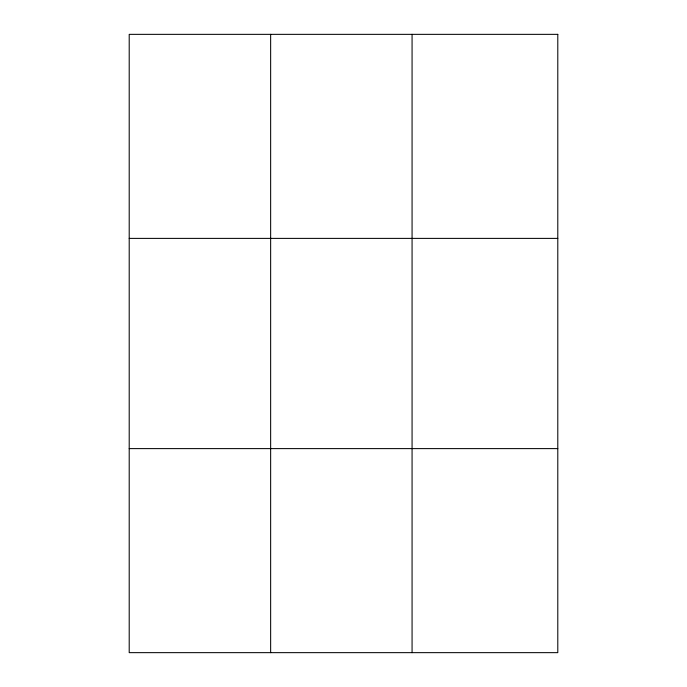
<?xml version="1.0" encoding="UTF-8"?>
<svg xmlns="http://www.w3.org/2000/svg" width="687" height="687" viewBox="0 0 687 687"><rect width="100%" height="100%" fill="white"/><g stroke="black" fill="none" stroke-linecap="round" stroke-linejoin="round"><path stroke-width="1.03" d="M270.644 652.65L270.644 34.35M412.071 652.65L412.071 34.35M129.208 238.389L557.792 238.389M129.208 448.611L557.792 448.611M557.792 34.35L557.792 652.65L129.208 652.65L129.208 34.35L557.792 34.35"/></g></svg>
